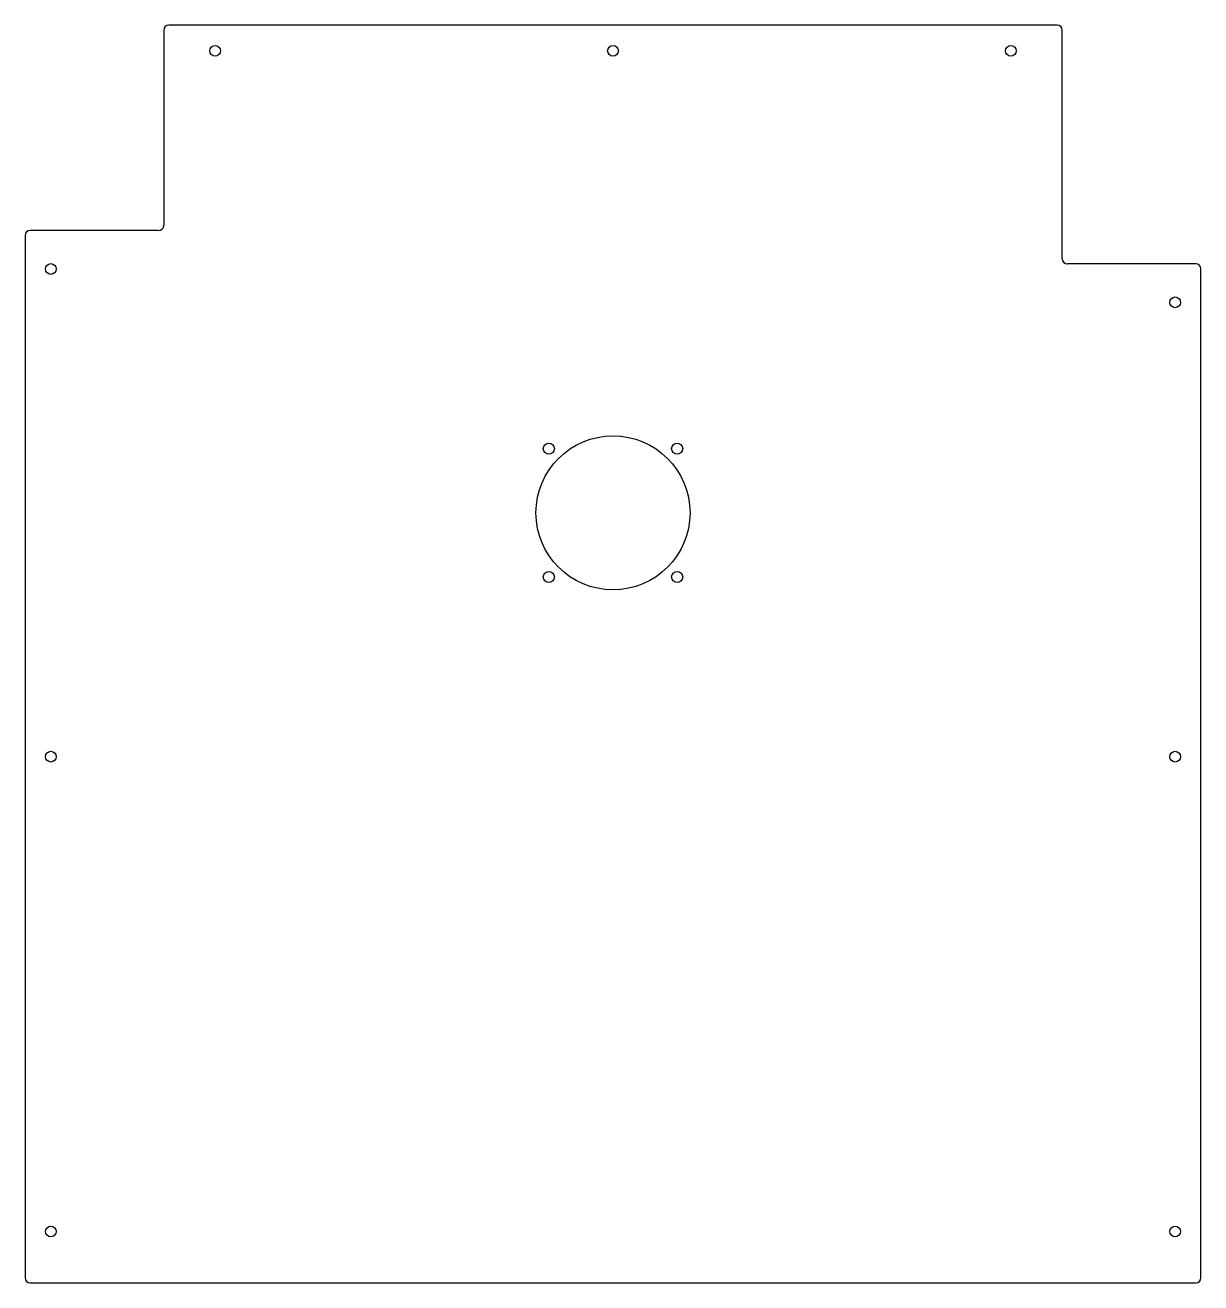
# Model space of a CAD drawing. Header units: millimetres. Extents: x 0 to 458, y 0 to 490.
import ezdxf

# ---------------------------------------------------------------- set-up
doc = ezdxf.new("R2010")
doc.units = ezdxf.units.MM

msp = doc.modelspace()

# ---------------------------------------------------------------- linework, layer by layer
at = {"color": 7, "linetype": 'Continuous', "lineweight": 25}
for p, q in [((54, 488), (54, 412)), ((402, 490), (56, 490)), ((404, 399), (404, 488)), ((0, 408), (0, 2)), ((52, 410), (2, 410)), ((456, 397), (406, 397)), ((458, 2), (458, 395)), ((2, 0), (456, 0))]:
    msp.add_line(p, q, dxfattribs=at)
for centre, radius in [((74, 480), 2.1), ((229, 480), 2.1), ((384, 480), 2.1), ((10, 395), 2.1), ((448, 382), 2.1), ((229, 300), 30), ((204, 325), 2.15), ((254, 325), 2.15), ((204, 275), 2.15), ((254, 275), 2.15), ((10, 205), 2.1), ((448, 205), 2.1), ((10, 20), 2.1), ((448, 20), 2.1)]:
    msp.add_circle(centre, radius, dxfattribs=at)
for centre, start, end in [((56, 488), 90, 180), ((402, 488), 0, 90), ((52, 412), 270, 0), ((2, 408), 90, 180), ((406, 399), 180, 270), ((456, 395), 0, 90), ((2, 2), 180, 270), ((456, 2), 270, 0)]:
    msp.add_arc(centre, 2, start, end, dxfattribs=at)

doc.saveas('drawing.dxf')
